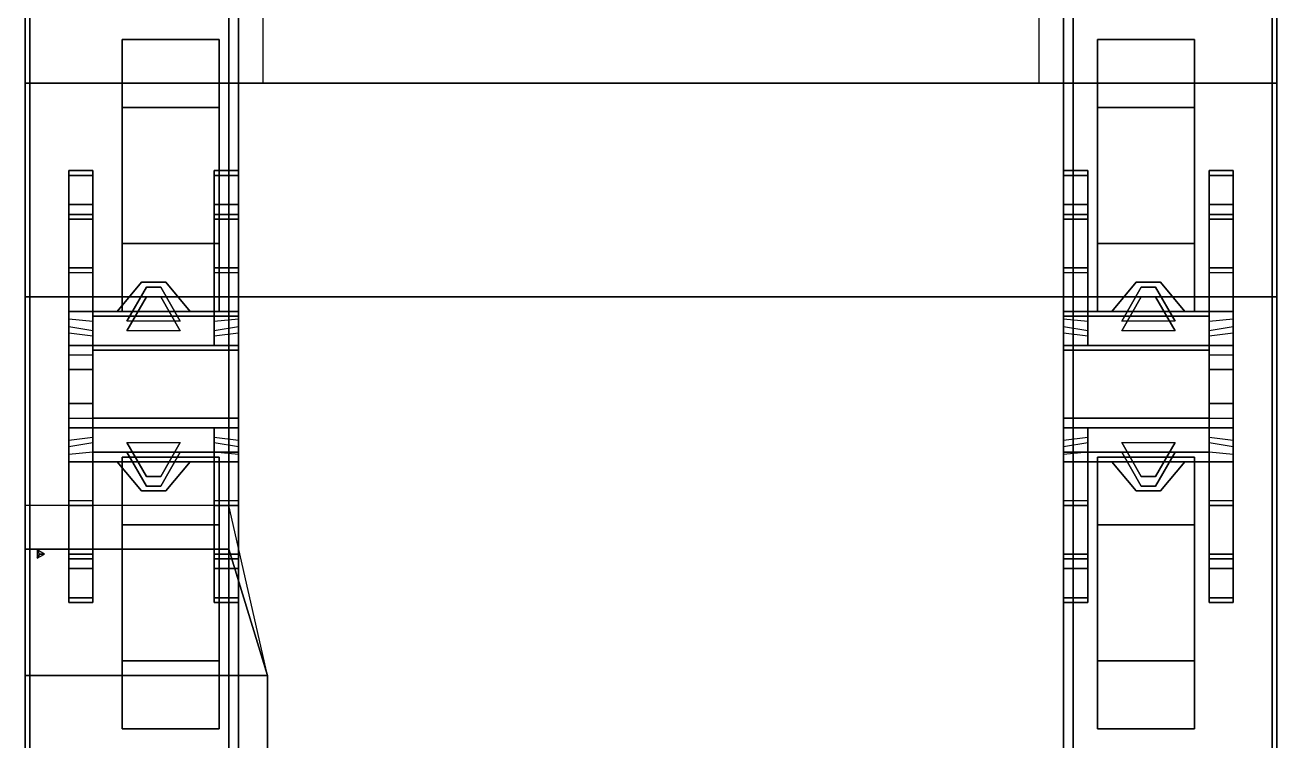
# Model space of a CAD drawing. Header units: millimetres. Extents: x -1.3 to 3, y -3.1 to 17.5.
# Drawn here: x -1.29 to 1.29, y -0.735 to 0.74 of the extents above; entities that cross this region are included whole.
import ezdxf

# ---------------------------------------------------------------- set-up
doc = ezdxf.new("R2010")
doc.units = ezdxf.units.MM
for name, color, linetype in [('suspension', 5, 'Continuous'), ('tracks', 3, 'Continuous'), ('wheels', 2, 'Continuous')]:
    doc.layers.add(name, color=color, linetype=linetype)

msp = doc.modelspace()

# ---------------------------------------------------------------- linework, layer by layer
for points in [[(-1.29, 2.84, 1.18), (-1.29, 0.62, 1.18), (-1.29, 1.7, 1.49), (-1.29, 2.75, 1.28)], [(-0.8, 2.84, 1.18), (-0.8, 0.62, 1.18), (-1.29, 0.62, 1.18), (-1.29, 2.84, 1.18)], [(1.29, 2.84, 1.18), (1.29, 0.62, 1.18), (0.8, 0.62, 1.18), (0.8, 2.84, 1.18)], [(1.29, 1.7, 1.49), (1.29, 0.62, 1.18), (1.29, 2.84, 1.18), (1.29, 2.75, 1.28)], [(-0.85, 2.38, 1.04), (-0.85, -2.75, 1.04), (-0.85, -2.75, 1.18), (-0.85, 2.17, 1.18)], [(-0.85, 2.38, 0.59), (-0.85, -2.75, 0.59), (-0.85, -2.75, 1.04), (-0.85, 2.38, 1.04)], [(-0.85, 2.06, 0.48), (-0.85, -2.3, 0.48), (-0.85, -2.75, 0.59), (-0.85, 2.38, 0.59)], [(0.85, -2.75, 1.18), (0.85, -2.75, 1.04), (0.85, 2.38, 1.04), (0.85, 2.17, 1.18)], [(0.85, -2.75, 1.04), (0.85, -2.75, 0.59), (0.85, 2.38, 0.59), (0.85, 2.38, 1.04)], [(0.85, -2.75, 0.59), (0.85, -2.3, 0.48), (0.85, 2.06, 0.48), (0.85, 2.38, 0.59)], [(0.85, 2.06, 0.48), (0.85, -2.3, 0.48), (-0.85, -2.3, 0.48), (-0.85, 2.06, 0.48)], [(-1.29, 1.7, 1.49), (-1.29, 0.62, 1.18), (-1.29, 0.62, 2.37), (-1.29, 1.26, 2.37)], [(1.29, 0.62, 2.37), (1.29, 0.62, 1.18), (1.29, 1.7, 1.49), (1.29, 1.26, 2.37)], [(-1.29, 1.26, 2.37), (-1.29, 0.62, 2.37), (1.29, 0.62, 2.37), (1.29, 1.26, 2.37)], [(-1.29, 0.62, 1.18), (-1.29, 0.18, 1.18), (-1.29, 0.18, 2.13), (-1.29, 0.62, 2.37)], [(-1.29, 0.62, 2.37), (-1.29, 0.18, 2.13), (1.29, 0.18, 2.13), (1.29, 0.62, 2.37)], [(1.29, 0.62, 1.18), (1.29, 0.18, 1.18), (-1.29, 0.18, 1.18), (-1.29, 0.62, 1.18)], [(1.29, 0.18, 2.13), (1.29, 0.18, 1.18), (1.29, 0.62, 1.18), (1.29, 0.62, 2.37)], [(-1.29, 0.18, 1.18), (-1.29, -1.04, 1.18), (-1.29, -1.04, 2.13), (-1.29, 0.18, 2.13)], [(-1.29, 0.18, 2.13), (-1.29, -1.04, 2.13), (1.29, -1.04, 2.13), (1.29, 0.18, 2.13)], [(1.29, 0.18, 1.18), (1.29, -1.04, 1.18), (-1.29, -1.04, 1.18), (-1.29, 0.18, 1.18)], [(1.29, -1.04, 2.13), (1.29, -1.04, 1.18), (1.29, 0.18, 1.18), (1.29, 0.18, 2.13)], [(-1.29, -0.25, 2.13), (-1.29, -1.04, 2.13), (-1.29, -1.04, 2.28), (-1.29, -0.34, 2.28)], [(-0.87, -0.34, 2.28), (-0.87, -0.25, 2.13), (-1.29, -0.25, 2.13), (-1.29, -0.34, 2.28)], [(-0.79, -0.6, 2.28), (-0.79, -0.6, 2.13), (-0.87, -0.25, 2.13), (-0.87, -0.34, 2.28)], [(-1.29, -0.34, 2.28), (-1.29, -0.6, 2.28), (-0.79, -0.6, 2.28), (-0.87, -0.34, 2.28)], [(-1.25, -0.35, 2.28), (-1.265, -0.3413, 2.28), (-1.26, -0.35, 2.82)], [(-1.265, -0.3413, 2.28), (-1.265, -0.3587, 2.28), (-1.26, -0.35, 2.82)], [(-1.265, -0.3587, 2.28), (-1.25, -0.35, 2.28), (-1.26, -0.35, 2.82)], [(-1.29, -0.6, 2.28), (-1.29, -1.18, 2.28), (-0.79, -1.18, 2.28), (-0.79, -0.6, 2.28)], [(-0.79, -1.04, 2.28), (-0.79, -1.04, 2.13), (-0.79, -0.6, 2.13), (-0.79, -0.6, 2.28)]]:
    msp.add_3dface(points)
at = {"layer": 'suspension'}
for points in [[(-1.2, 0.44, 0.39), (-1.2, 0.1062, 0.4784), (-1.15, 0.1, 0.48), (-1.15, 0.44, 0.39)], [(-1.2, 0.43, 0.28), (-1.2, 0.08, 0.37), (-1.2, 0.1062, 0.4784), (-1.2, 0.44, 0.39)], [(-1.15, 0.44, 0.39), (-1.15, 0.43, 0.28), (-1.2, 0.43, 0.28), (-1.2, 0.44, 0.39)], [(-1.15, 0.1, 0.48), (-1.15, 0.08, 0.37), (-1.15, 0.43, 0.28), (-1.15, 0.44, 0.39)], [(-0.9, 0.44, 0.39), (-0.9, 0.1, 0.48), (-0.85, 0.1062, 0.4784), (-0.85, 0.44, 0.39)], [(-0.85, 0.44, 0.39), (-0.85, 0.43, 0.28), (-0.9, 0.43, 0.28), (-0.9, 0.44, 0.39)], [(-0.9, 0.43, 0.28), (-0.9, 0.08, 0.37), (-0.9, 0.1, 0.48), (-0.9, 0.44, 0.39)], [(-0.85, 0.1062, 0.4784), (-0.85, 0.08, 0.37), (-0.85, 0.43, 0.28), (-0.85, 0.44, 0.39)], [(0.85, 0.44, 0.39), (0.85, 0.1062, 0.4784), (0.9, 0.1, 0.48), (0.9, 0.44, 0.39)], [(0.9, 0.44, 0.39), (0.9, 0.43, 0.28), (0.85, 0.43, 0.28), (0.85, 0.44, 0.39)], [(0.85, 0.43, 0.28), (0.85, 0.08, 0.37), (0.85, 0.1062, 0.4784), (0.85, 0.44, 0.39)], [(0.9, 0.1, 0.48), (0.9, 0.08, 0.37), (0.9, 0.43, 0.28), (0.9, 0.44, 0.39)], [(1.15, 0.44, 0.39), (1.15, 0.1, 0.48), (1.2, 0.1062, 0.4784), (1.2, 0.44, 0.39)], [(1.15, 0.43, 0.28), (1.15, 0.08, 0.37), (1.15, 0.1, 0.48), (1.15, 0.44, 0.39)], [(1.2, 0.44, 0.39), (1.2, 0.43, 0.28), (1.15, 0.43, 0.28), (1.15, 0.44, 0.39)], [(1.2, 0.1062, 0.4784), (1.2, 0.08, 0.37), (1.2, 0.43, 0.28), (1.2, 0.44, 0.39)], [(-1.15, 0.43, 0.28), (-1.15, 0.08, 0.37), (-1.2, 0.08, 0.37), (-1.2, 0.43, 0.28)], [(-0.85, 0.43, 0.28), (-0.85, 0.08, 0.37), (-0.9, 0.08, 0.37), (-0.9, 0.43, 0.28)], [(0.9, 0.43, 0.28), (0.9, 0.08, 0.37), (0.85, 0.08, 0.37), (0.85, 0.43, 0.28)], [(1.2, 0.43, 0.28), (1.2, 0.08, 0.37), (1.15, 0.08, 0.37), (1.15, 0.43, 0.28)], [(-1.15, 0.37, 0.46), (-1.15, 0.37, 0.4), (-1.2, 0.37, 0.4), (-1.2, 0.37, 0.46)], [(-1.2, 0.37, 0.4), (-1.2, 0.23, 0.44), (-1.2, 0.24, 0.5), (-1.2, 0.37, 0.46)], [(-1.2, 0.37, 0.46), (-1.2, 0.24, 0.5), (-1.15, 0.24, 0.5), (-1.15, 0.37, 0.46)], [(-1.15, 0.24, 0.5), (-1.15, 0.23, 0.44), (-1.15, 0.37, 0.4), (-1.15, 0.37, 0.46)], [(-0.9, 0.37, 0.46), (-0.9, 0.24, 0.5), (-0.85, 0.24, 0.5), (-0.85, 0.37, 0.46)], [(-0.9, 0.37, 0.4), (-0.9, 0.23, 0.44), (-0.9, 0.24, 0.5), (-0.9, 0.37, 0.46)], [(-0.85, 0.37, 0.46), (-0.85, 0.37, 0.4), (-0.9, 0.37, 0.4), (-0.9, 0.37, 0.46)], [(-0.85, 0.24, 0.5), (-0.85, 0.23, 0.44), (-0.85, 0.37, 0.4), (-0.85, 0.37, 0.46)], [(0.85, 0.37, 0.46), (0.85, 0.24, 0.5), (0.9, 0.24, 0.5), (0.9, 0.37, 0.46)], [(0.85, 0.37, 0.4), (0.85, 0.23, 0.44), (0.85, 0.24, 0.5), (0.85, 0.37, 0.46)], [(0.9, 0.37, 0.46), (0.9, 0.37, 0.4), (0.85, 0.37, 0.4), (0.85, 0.37, 0.46)], [(0.9, 0.24, 0.5), (0.9, 0.23, 0.44), (0.9, 0.37, 0.4), (0.9, 0.37, 0.46)], [(1.2, 0.37, 0.46), (1.2, 0.37, 0.4), (1.15, 0.37, 0.4), (1.15, 0.37, 0.46)], [(1.15, 0.37, 0.4), (1.15, 0.23, 0.44), (1.15, 0.24, 0.5), (1.15, 0.37, 0.46)], [(1.15, 0.37, 0.46), (1.15, 0.24, 0.5), (1.2, 0.24, 0.5), (1.2, 0.37, 0.46)], [(1.2, 0.24, 0.5), (1.2, 0.23, 0.44), (1.2, 0.37, 0.4), (1.2, 0.37, 0.46)], [(-1.2, 0.35, 0.46), (-1.2, 0.1181, 0.5277), (-1.2, 0.1349, 0.5976), (-1.2, 0.34, 0.5)], [(-1.15, 0.35, 0.46), (-1.15, 0.11, 0.53), (-1.2, 0.1181, 0.5277), (-1.2, 0.35, 0.46)], [(-1.15, 0.34, 0.5), (-1.15, 0.35, 0.46), (-1.2, 0.35, 0.46), (-1.2, 0.34, 0.5)], [(-1.2, 0.34, 0.5), (-1.2, 0.1349, 0.5976), (-1.15, 0.13, 0.6), (-1.15, 0.34, 0.5)], [(-1.15, 0.13, 0.6), (-1.15, 0.11, 0.53), (-1.15, 0.35, 0.46), (-1.15, 0.34, 0.5)], [(-0.9, 0.35, 0.46), (-0.9, 0.11, 0.53), (-0.9, 0.13, 0.6), (-0.9, 0.34, 0.5)], [(-0.85, 0.35, 0.46), (-0.85, 0.1181, 0.5277), (-0.9, 0.11, 0.53), (-0.9, 0.35, 0.46)], [(-0.85, 0.34, 0.5), (-0.85, 0.35, 0.46), (-0.9, 0.35, 0.46), (-0.9, 0.34, 0.5)], [(-0.9, 0.34, 0.5), (-0.9, 0.13, 0.6), (-0.85, 0.1349, 0.5976), (-0.85, 0.34, 0.5)], [(-0.85, 0.1349, 0.5976), (-0.85, 0.1181, 0.5277), (-0.85, 0.35, 0.46), (-0.85, 0.34, 0.5)], [(0.85, 0.35, 0.46), (0.85, 0.1181, 0.5277), (0.85, 0.1349, 0.5976), (0.85, 0.34, 0.5)], [(0.9, 0.34, 0.5), (0.9, 0.35, 0.46), (0.85, 0.35, 0.46), (0.85, 0.34, 0.5)], [(0.9, 0.35, 0.46), (0.9, 0.11, 0.53), (0.85, 0.1181, 0.5277), (0.85, 0.35, 0.46)], [(0.85, 0.34, 0.5), (0.85, 0.1349, 0.5976), (0.9, 0.13, 0.6), (0.9, 0.34, 0.5)], [(0.9, 0.13, 0.6), (0.9, 0.11, 0.53), (0.9, 0.35, 0.46), (0.9, 0.34, 0.5)], [(1.15, 0.35, 0.46), (1.15, 0.11, 0.53), (1.15, 0.13, 0.6), (1.15, 0.34, 0.5)], [(1.2, 0.34, 0.5), (1.2, 0.35, 0.46), (1.15, 0.35, 0.46), (1.15, 0.34, 0.5)], [(1.2, 0.35, 0.46), (1.2, 0.1181, 0.5277), (1.15, 0.11, 0.53), (1.15, 0.35, 0.46)], [(1.15, 0.34, 0.5), (1.15, 0.13, 0.6), (1.2, 0.1349, 0.5976), (1.2, 0.34, 0.5)], [(1.2, 0.1349, 0.5976), (1.2, 0.1181, 0.5277), (1.2, 0.35, 0.46), (1.2, 0.34, 0.5)], [(-1.2, 0.24, 0.5), (-1.2, 0.23, 0.44), (-1.15, 0.23, 0.44), (-1.15, 0.24, 0.5)], [(-0.9, 0.24, 0.5), (-0.9, 0.23, 0.44), (-0.85, 0.23, 0.44), (-0.85, 0.24, 0.5)], [(0.85, 0.24, 0.5), (0.85, 0.23, 0.44), (0.9, 0.23, 0.44), (0.9, 0.24, 0.5)], [(1.15, 0.24, 0.5), (1.15, 0.23, 0.44), (1.2, 0.23, 0.44), (1.2, 0.24, 0.5)], [(-1.05, 0.21, 0.76), (-1.1, 0.15, 0.76), (-0.95, 0.15, 0.76), (-1, 0.21, 0.76)], [(-1, 0.21, 0.67), (-0.95, 0.15, 0.67), (-1.1, 0.15, 0.67), (-1.05, 0.21, 0.67)], [(-1.05, 0.21, 0.67), (-1.1, 0.15, 0.67), (-1.1, 0.15, 0.76), (-1.05, 0.21, 0.76)], [(-1, 0.21, 0.76), (-1, 0.21, 0.67), (-1.05, 0.21, 0.67), (-1.05, 0.21, 0.76)], [(-0.95, 0.15, 0.76), (-0.95, 0.15, 0.67), (-1, 0.21, 0.67), (-1, 0.21, 0.76)], [(1, 0.21, 0.76), (0.95, 0.15, 0.76), (1.1, 0.15, 0.76), (1.05, 0.21, 0.76)], [(1.05, 0.21, 0.67), (1.1, 0.15, 0.67), (0.95, 0.15, 0.67), (1, 0.21, 0.67)], [(1, 0.21, 0.67), (0.95, 0.15, 0.67), (0.95, 0.15, 0.76), (1, 0.21, 0.76)], [(1.05, 0.21, 0.76), (1.05, 0.21, 0.67), (1, 0.21, 0.67), (1, 0.21, 0.76)], [(1.1, 0.15, 0.76), (1.1, 0.15, 0.67), (1.05, 0.21, 0.67), (1.05, 0.21, 0.76)], [(-1.01, 0.2, 0.61), (-0.97, 0.13, 0.61), (-1.08, 0.13, 0.61), (-1.04, 0.2, 0.61)], [(-1.04, 0.2, 0.61), (-1.08, 0.13, 0.61), (-1.08, 0.13, 0.67), (-1.04, 0.2, 0.67)], [(-1.01, 0.2, 0.67), (-1.01, 0.2, 0.61), (-1.04, 0.2, 0.61), (-1.04, 0.2, 0.67)], [(-0.97, 0.13, 0.67), (-0.97, 0.13, 0.61), (-1.01, 0.2, 0.61), (-1.01, 0.2, 0.67)], [(1.01, 0.2, 0.61), (0.97, 0.13, 0.61), (0.97, 0.13, 0.67), (1.01, 0.2, 0.67)], [(1.04, 0.2, 0.61), (1.08, 0.13, 0.61), (0.97, 0.13, 0.61), (1.01, 0.2, 0.61)], [(1.04, 0.2, 0.67), (1.04, 0.2, 0.61), (1.01, 0.2, 0.61), (1.01, 0.2, 0.67)], [(1.08, 0.13, 0.67), (1.08, 0.13, 0.61), (1.04, 0.2, 0.61), (1.04, 0.2, 0.67)], [(-1.01, 0.18, 0.54), (-0.97, 0.11, 0.54), (-1.08, 0.11, 0.54), (-1.04, 0.18, 0.54)], [(-1.04, 0.18, 0.54), (-1.08, 0.11, 0.54), (-1.08, 0.11, 0.61), (-1.04, 0.18, 0.61)], [(-1.01, 0.18, 0.61), (-1.01, 0.18, 0.54), (-1.04, 0.18, 0.54), (-1.04, 0.18, 0.61)], [(-0.97, 0.11, 0.61), (-0.97, 0.11, 0.54), (-1.01, 0.18, 0.54), (-1.01, 0.18, 0.61)], [(1.01, 0.18, 0.54), (0.97, 0.11, 0.54), (0.97, 0.11, 0.61), (1.01, 0.18, 0.61)], [(1.04, 0.18, 0.54), (1.08, 0.11, 0.54), (0.97, 0.11, 0.54), (1.01, 0.18, 0.54)], [(1.04, 0.18, 0.61), (1.04, 0.18, 0.54), (1.01, 0.18, 0.54), (1.01, 0.18, 0.61)], [(1.08, 0.11, 0.61), (1.08, 0.11, 0.54), (1.04, 0.18, 0.54), (1.04, 0.18, 0.61)], [(-1.2, 0.08, 0.37), (-1.2, -0.09, 0.37), (-1.2, -0.16, 0.66), (-1.2, 0.15, 0.66)], [(-0.85, 0.15, 0.66), (-0.85, 0.08, 0.37), (-1.2, 0.08, 0.37), (-1.2, 0.15, 0.66)], [(-1.2, 0.15, 0.77), (-1.2, -0.16, 0.77), (-0.85, -0.16, 0.77), (-0.85, 0.15, 0.77)], [(-1.2, 0.15, 0.66), (-1.2, -0.16, 0.66), (-1.2, -0.16, 0.77), (-1.2, 0.15, 0.77)], [(-0.85, 0.15, 0.77), (-0.85, 0.15, 0.66), (-1.2, 0.15, 0.66), (-1.2, 0.15, 0.77)], [(-0.85, -0.16, 0.66), (-0.85, -0.09, 0.37), (-0.85, 0.08, 0.37), (-0.85, 0.15, 0.66)], [(-0.85, -0.16, 0.77), (-0.85, -0.16, 0.66), (-0.85, 0.15, 0.66), (-0.85, 0.15, 0.77)], [(1.2, 0.15, 0.66), (1.2, 0.08, 0.37), (0.85, 0.08, 0.37), (0.85, 0.15, 0.66)], [(0.85, 0.08, 0.37), (0.85, -0.09, 0.37), (0.85, -0.16, 0.66), (0.85, 0.15, 0.66)], [(0.85, 0.15, 0.77), (0.85, -0.16, 0.77), (1.2, -0.16, 0.77), (1.2, 0.15, 0.77)], [(1.2, 0.15, 0.77), (1.2, 0.15, 0.66), (0.85, 0.15, 0.66), (0.85, 0.15, 0.77)], [(0.85, 0.15, 0.66), (0.85, -0.16, 0.66), (0.85, -0.16, 0.77), (0.85, 0.15, 0.77)], [(1.2, -0.16, 0.66), (1.2, -0.09, 0.37), (1.2, 0.08, 0.37), (1.2, 0.15, 0.66)], [(1.2, -0.16, 0.77), (1.2, -0.16, 0.66), (1.2, 0.15, 0.66), (1.2, 0.15, 0.77)], [(-0.85, 0.08, 0.37), (-0.85, -0.09, 0.37), (-1.2, -0.09, 0.37), (-1.2, 0.08, 0.37)], [(1.2, 0.08, 0.37), (1.2, -0.09, 0.37), (0.85, -0.09, 0.37), (0.85, 0.08, 0.37)], [(-1.2, 0.06, 0.77), (-1.2, -0.07, 0.77), (-1.2, -0.04, 0.93), (-1.2, 0.03, 0.93)], [(-1.15, 0.03, 0.93), (-1.15, 0.06, 0.77), (-1.2, 0.06, 0.77), (-1.2, 0.03, 0.93)], [(-1.15, -0.04, 0.93), (-1.15, -0.07, 0.77), (-1.15, 0.06, 0.77), (-1.15, 0.03, 0.93)], [(1.15, 0.06, 0.77), (1.15, -0.07, 0.77), (1.15, -0.04, 0.93), (1.15, 0.03, 0.93)], [(1.2, 0.03, 0.93), (1.2, 0.06, 0.77), (1.15, 0.06, 0.77), (1.15, 0.03, 0.93)], [(1.2, -0.04, 0.93), (1.2, -0.07, 0.77), (1.2, 0.06, 0.77), (1.2, 0.03, 0.93)], [(-1.2, 0.03, 0.93), (-1.2, -0.04, 0.93), (-1.15, -0.04, 0.93), (-1.15, 0.03, 0.93)], [(1.15, 0.03, 0.93), (1.15, -0.04, 0.93), (1.2, -0.04, 0.93), (1.2, 0.03, 0.93)], [(-1.2, -0.04, 0.93), (-1.2, -0.07, 0.77), (-1.15, -0.07, 0.77), (-1.15, -0.04, 0.93)], [(1.15, -0.04, 0.93), (1.15, -0.07, 0.77), (1.2, -0.07, 0.77), (1.2, -0.04, 0.93)], [(-1.2, -0.16, 0.66), (-1.2, -0.09, 0.37), (-0.85, -0.09, 0.37), (-0.85, -0.16, 0.66)], [(-1.2, -0.1162, 0.4784), (-1.2, -0.09, 0.37), (-1.2, -0.44, 0.28), (-1.2, -0.45, 0.39)], [(-1.2, -0.44, 0.28), (-1.2, -0.09, 0.37), (-1.15, -0.09, 0.37), (-1.15, -0.44, 0.28)], [(-1.15, -0.44, 0.28), (-1.15, -0.09, 0.37), (-1.15, -0.11, 0.48), (-1.15, -0.45, 0.39)], [(-0.9, -0.44, 0.28), (-0.9, -0.09, 0.37), (-0.85, -0.09, 0.37), (-0.85, -0.44, 0.28)], [(-0.9, -0.11, 0.48), (-0.9, -0.09, 0.37), (-0.9, -0.44, 0.28), (-0.9, -0.45, 0.39)], [(-0.85, -0.44, 0.28), (-0.85, -0.09, 0.37), (-0.85, -0.1162, 0.4784), (-0.85, -0.45, 0.39)], [(0.85, -0.16, 0.66), (0.85, -0.09, 0.37), (1.2, -0.09, 0.37), (1.2, -0.16, 0.66)], [(0.85, -0.44, 0.28), (0.85, -0.09, 0.37), (0.9, -0.09, 0.37), (0.9, -0.44, 0.28)], [(0.85, -0.1162, 0.4784), (0.85, -0.09, 0.37), (0.85, -0.44, 0.28), (0.85, -0.45, 0.39)], [(0.9, -0.44, 0.28), (0.9, -0.09, 0.37), (0.9, -0.11, 0.48), (0.9, -0.45, 0.39)], [(1.15, -0.11, 0.48), (1.15, -0.09, 0.37), (1.15, -0.44, 0.28), (1.15, -0.45, 0.39)], [(1.15, -0.44, 0.28), (1.15, -0.09, 0.37), (1.2, -0.09, 0.37), (1.2, -0.44, 0.28)], [(1.2, -0.44, 0.28), (1.2, -0.09, 0.37), (1.2, -0.1162, 0.4784), (1.2, -0.45, 0.39)], [(-1.15, -0.45, 0.39), (-1.15, -0.11, 0.48), (-1.2, -0.1162, 0.4784), (-1.2, -0.45, 0.39)], [(-1.2, -0.36, 0.46), (-1.2, -0.1281, 0.5277), (-1.15, -0.12, 0.53), (-1.15, -0.36, 0.46)], [(-1.2, -0.1449, 0.5976), (-1.2, -0.1281, 0.5277), (-1.2, -0.36, 0.46), (-1.2, -0.35, 0.5)], [(-1.15, -0.36, 0.46), (-1.15, -0.12, 0.53), (-1.15, -0.14, 0.6), (-1.15, -0.35, 0.5)], [(-1.04, -0.19, 0.54), (-1.08, -0.12, 0.54), (-0.97, -0.12, 0.54), (-1.01, -0.19, 0.54)], [(-1.08, -0.12, 0.61), (-1.08, -0.12, 0.54), (-1.04, -0.19, 0.54), (-1.04, -0.19, 0.61)], [(-1.01, -0.19, 0.54), (-0.97, -0.12, 0.54), (-0.97, -0.12, 0.61), (-1.01, -0.19, 0.61)], [(-0.85, -0.45, 0.39), (-0.85, -0.1162, 0.4784), (-0.9, -0.11, 0.48), (-0.9, -0.45, 0.39)], [(-0.9, -0.14, 0.6), (-0.9, -0.12, 0.53), (-0.9, -0.36, 0.46), (-0.9, -0.35, 0.5)], [(-0.9, -0.36, 0.46), (-0.9, -0.12, 0.53), (-0.85, -0.1281, 0.5277), (-0.85, -0.36, 0.46)], [(-0.85, -0.36, 0.46), (-0.85, -0.1281, 0.5277), (-0.85, -0.1449, 0.5976), (-0.85, -0.35, 0.5)], [(0.9, -0.45, 0.39), (0.9, -0.11, 0.48), (0.85, -0.1162, 0.4784), (0.85, -0.45, 0.39)], [(0.85, -0.36, 0.46), (0.85, -0.1281, 0.5277), (0.9, -0.12, 0.53), (0.9, -0.36, 0.46)], [(0.85, -0.1449, 0.5976), (0.85, -0.1281, 0.5277), (0.85, -0.36, 0.46), (0.85, -0.35, 0.5)], [(0.9, -0.36, 0.46), (0.9, -0.12, 0.53), (0.9, -0.14, 0.6), (0.9, -0.35, 0.5)], [(0.97, -0.12, 0.61), (0.97, -0.12, 0.54), (1.01, -0.19, 0.54), (1.01, -0.19, 0.61)], [(1.01, -0.19, 0.54), (0.97, -0.12, 0.54), (1.08, -0.12, 0.54), (1.04, -0.19, 0.54)], [(1.04, -0.19, 0.54), (1.08, -0.12, 0.54), (1.08, -0.12, 0.61), (1.04, -0.19, 0.61)], [(1.2, -0.45, 0.39), (1.2, -0.1162, 0.4784), (1.15, -0.11, 0.48), (1.15, -0.45, 0.39)], [(1.15, -0.14, 0.6), (1.15, -0.12, 0.53), (1.15, -0.36, 0.46), (1.15, -0.35, 0.5)], [(1.15, -0.36, 0.46), (1.15, -0.12, 0.53), (1.2, -0.1281, 0.5277), (1.2, -0.36, 0.46)], [(1.2, -0.36, 0.46), (1.2, -0.1281, 0.5277), (1.2, -0.1449, 0.5976), (1.2, -0.35, 0.5)], [(-1.15, -0.35, 0.5), (-1.15, -0.14, 0.6), (-1.2, -0.1449, 0.5976), (-1.2, -0.35, 0.5)], [(-1.04, -0.21, 0.61), (-1.08, -0.14, 0.61), (-0.97, -0.14, 0.61), (-1.01, -0.21, 0.61)], [(-1.08, -0.14, 0.67), (-1.08, -0.14, 0.61), (-1.04, -0.21, 0.61), (-1.04, -0.21, 0.67)], [(-1.01, -0.21, 0.61), (-0.97, -0.14, 0.61), (-0.97, -0.14, 0.67), (-1.01, -0.21, 0.67)], [(-0.85, -0.35, 0.5), (-0.85, -0.1449, 0.5976), (-0.9, -0.14, 0.6), (-0.9, -0.35, 0.5)], [(0.9, -0.35, 0.5), (0.9, -0.14, 0.6), (0.85, -0.1449, 0.5976), (0.85, -0.35, 0.5)], [(0.97, -0.14, 0.67), (0.97, -0.14, 0.61), (1.01, -0.21, 0.61), (1.01, -0.21, 0.67)], [(1.01, -0.21, 0.61), (0.97, -0.14, 0.61), (1.08, -0.14, 0.61), (1.04, -0.21, 0.61)], [(1.04, -0.21, 0.61), (1.08, -0.14, 0.61), (1.08, -0.14, 0.67), (1.04, -0.21, 0.67)], [(1.2, -0.35, 0.5), (1.2, -0.1449, 0.5976), (1.15, -0.14, 0.6), (1.15, -0.35, 0.5)], [(-1.2, -0.16, 0.77), (-1.2, -0.16, 0.66), (-0.85, -0.16, 0.66), (-0.85, -0.16, 0.77)], [(-1, -0.22, 0.76), (-0.95, -0.16, 0.76), (-1.1, -0.16, 0.76), (-1.05, -0.22, 0.76)], [(-1.05, -0.22, 0.67), (-1.1, -0.16, 0.67), (-0.95, -0.16, 0.67), (-1, -0.22, 0.67)], [(-1.1, -0.16, 0.76), (-1.1, -0.16, 0.67), (-1.05, -0.22, 0.67), (-1.05, -0.22, 0.76)], [(-1, -0.22, 0.67), (-0.95, -0.16, 0.67), (-0.95, -0.16, 0.76), (-1, -0.22, 0.76)], [(0.85, -0.16, 0.77), (0.85, -0.16, 0.66), (1.2, -0.16, 0.66), (1.2, -0.16, 0.77)], [(1.05, -0.22, 0.76), (1.1, -0.16, 0.76), (0.95, -0.16, 0.76), (1, -0.22, 0.76)], [(1, -0.22, 0.67), (0.95, -0.16, 0.67), (1.1, -0.16, 0.67), (1.05, -0.22, 0.67)], [(0.95, -0.16, 0.76), (0.95, -0.16, 0.67), (1, -0.22, 0.67), (1, -0.22, 0.76)], [(1.05, -0.22, 0.67), (1.1, -0.16, 0.67), (1.1, -0.16, 0.76), (1.05, -0.22, 0.76)], [(-1.04, -0.19, 0.61), (-1.04, -0.19, 0.54), (-1.01, -0.19, 0.54), (-1.01, -0.19, 0.61)], [(1.01, -0.19, 0.61), (1.01, -0.19, 0.54), (1.04, -0.19, 0.54), (1.04, -0.19, 0.61)], [(-1.05, -0.22, 0.76), (-1.05, -0.22, 0.67), (-1, -0.22, 0.67), (-1, -0.22, 0.76)], [(-1.04, -0.21, 0.67), (-1.04, -0.21, 0.61), (-1.01, -0.21, 0.61), (-1.01, -0.21, 0.67)], [(1, -0.22, 0.76), (1, -0.22, 0.67), (1.05, -0.22, 0.67), (1.05, -0.22, 0.76)], [(1.01, -0.21, 0.67), (1.01, -0.21, 0.61), (1.04, -0.21, 0.61), (1.04, -0.21, 0.67)], [(-1.15, -0.25, 0.5), (-1.15, -0.24, 0.44), (-1.2, -0.24, 0.44), (-1.2, -0.25, 0.5)], [(-1.2, -0.25, 0.5), (-1.2, -0.24, 0.44), (-1.2, -0.38, 0.4), (-1.2, -0.38, 0.46)], [(-1.15, -0.38, 0.46), (-1.15, -0.25, 0.5), (-1.2, -0.25, 0.5), (-1.2, -0.38, 0.46)], [(-1.15, -0.38, 0.4), (-1.15, -0.24, 0.44), (-1.15, -0.25, 0.5), (-1.15, -0.38, 0.46)], [(-0.85, -0.25, 0.5), (-0.85, -0.24, 0.44), (-0.9, -0.24, 0.44), (-0.9, -0.25, 0.5)], [(-0.9, -0.25, 0.5), (-0.9, -0.24, 0.44), (-0.9, -0.38, 0.4), (-0.9, -0.38, 0.46)], [(-0.85, -0.38, 0.46), (-0.85, -0.25, 0.5), (-0.9, -0.25, 0.5), (-0.9, -0.38, 0.46)], [(-0.85, -0.38, 0.4), (-0.85, -0.24, 0.44), (-0.85, -0.25, 0.5), (-0.85, -0.38, 0.46)], [(0.85, -0.25, 0.5), (0.85, -0.24, 0.44), (0.85, -0.38, 0.4), (0.85, -0.38, 0.46)], [(0.9, -0.25, 0.5), (0.9, -0.24, 0.44), (0.85, -0.24, 0.44), (0.85, -0.25, 0.5)], [(0.9, -0.38, 0.46), (0.9, -0.25, 0.5), (0.85, -0.25, 0.5), (0.85, -0.38, 0.46)], [(0.9, -0.38, 0.4), (0.9, -0.24, 0.44), (0.9, -0.25, 0.5), (0.9, -0.38, 0.46)], [(1.15, -0.25, 0.5), (1.15, -0.24, 0.44), (1.15, -0.38, 0.4), (1.15, -0.38, 0.46)], [(1.2, -0.25, 0.5), (1.2, -0.24, 0.44), (1.15, -0.24, 0.44), (1.15, -0.25, 0.5)], [(1.2, -0.38, 0.46), (1.2, -0.25, 0.5), (1.15, -0.25, 0.5), (1.15, -0.38, 0.46)], [(1.2, -0.38, 0.4), (1.2, -0.24, 0.44), (1.2, -0.25, 0.5), (1.2, -0.38, 0.46)], [(-1.2, -0.35, 0.5), (-1.2, -0.36, 0.46), (-1.15, -0.36, 0.46), (-1.15, -0.35, 0.5)], [(-0.9, -0.35, 0.5), (-0.9, -0.36, 0.46), (-0.85, -0.36, 0.46), (-0.85, -0.35, 0.5)], [(0.85, -0.35, 0.5), (0.85, -0.36, 0.46), (0.9, -0.36, 0.46), (0.9, -0.35, 0.5)], [(1.15, -0.35, 0.5), (1.15, -0.36, 0.46), (1.2, -0.36, 0.46), (1.2, -0.35, 0.5)], [(-1.2, -0.38, 0.46), (-1.2, -0.38, 0.4), (-1.15, -0.38, 0.4), (-1.15, -0.38, 0.46)], [(-0.9, -0.38, 0.46), (-0.9, -0.38, 0.4), (-0.85, -0.38, 0.4), (-0.85, -0.38, 0.46)], [(0.85, -0.38, 0.46), (0.85, -0.38, 0.4), (0.9, -0.38, 0.4), (0.9, -0.38, 0.46)], [(1.15, -0.38, 0.46), (1.15, -0.38, 0.4), (1.2, -0.38, 0.4), (1.2, -0.38, 0.46)], [(-1.2, -0.45, 0.39), (-1.2, -0.44, 0.28), (-1.15, -0.44, 0.28), (-1.15, -0.45, 0.39)], [(-0.9, -0.45, 0.39), (-0.9, -0.44, 0.28), (-0.85, -0.44, 0.28), (-0.85, -0.45, 0.39)], [(0.85, -0.45, 0.39), (0.85, -0.44, 0.28), (0.9, -0.44, 0.28), (0.9, -0.45, 0.39)], [(1.15, -0.45, 0.39), (1.15, -0.44, 0.28), (1.2, -0.44, 0.28), (1.2, -0.45, 0.39)]]:
    msp.add_3dface(points, dxfattribs=at)
at = {"layer": 'tracks'}
for points in [[(-0.87, -2.66, 1.1), (-0.87, 2.42, 1.1), (-1.28, 2.42, 1.1), (-1.28, -2.66, 1.1)], [(-0.87, 2.42, 1.1), (-0.87, -2.66, 1.1), (-1.28, -2.66, 1.1), (-1.28, 2.42, 1.1)], [(1.28, -2.66, 1.1), (1.28, 2.42, 1.1), (0.87, 2.42, 1.1), (0.87, -2.66, 1.1)], [(1.28, 2.42, 1.1), (1.28, -2.66, 1.1), (0.87, -2.66, 1.1), (0.87, 2.42, 1.1)], [(-0.87, -1.99), (-0.87, 2.01), (-1.28, 2.01), (-1.28, -1.99)], [(-0.87, 2.01), (-0.87, -1.99), (-1.28, -1.99), (-1.28, 2.01)], [(1.28, -1.99), (1.28, 2.01), (0.87, 2.01), (0.87, -1.99)], [(1.28, 2.01), (1.28, -1.99), (0.87, -1.99), (0.87, 2.01)]]:
    msp.add_3dface(points, dxfattribs=at)
at = {"layer": 'wheels'}
for points in [[(-1.09, 0.29, 0.5725), (-1.09, 0.57, 0.5725), (-1.09, 0.71, 0.33), (-1.09, 0.15, 0.33)], [(-0.89, 0.57, 0.5725), (-0.89, 0.71, 0.33), (-1.09, 0.71, 0.33), (-1.09, 0.57, 0.5725)], [(-1.09, 0.15, 0.33), (-1.09, 0.71, 0.33), (-1.09, 0.57, 0.0875), (-1.09, 0.29, 0.0875)], [(-0.89, 0.71, 0.33), (-0.89, 0.57, 0.0875), (-1.09, 0.57, 0.0875), (-1.09, 0.71, 0.33)], [(-0.89, 0.15, 0.33), (-0.89, 0.71, 0.33), (-0.89, 0.57, 0.5725), (-0.89, 0.29, 0.5725)], [(-0.89, 0.29, 0.0875), (-0.89, 0.57, 0.0875), (-0.89, 0.71, 0.33), (-0.89, 0.15, 0.33)], [(0.92, 0.29, 0.5725), (0.92, 0.57, 0.5725), (0.92, 0.71, 0.33), (0.92, 0.15, 0.33)], [(1.12, 0.57, 0.5725), (1.12, 0.71, 0.33), (0.92, 0.71, 0.33), (0.92, 0.57, 0.5725)], [(1.12, 0.71, 0.33), (1.12, 0.57, 0.0875), (0.92, 0.57, 0.0875), (0.92, 0.71, 0.33)], [(0.92, 0.15, 0.33), (0.92, 0.71, 0.33), (0.92, 0.57, 0.0875), (0.92, 0.29, 0.0875)], [(1.12, 0.15, 0.33), (1.12, 0.71, 0.33), (1.12, 0.57, 0.5725), (1.12, 0.29, 0.5725)], [(1.12, 0.29, 0.0875), (1.12, 0.57, 0.0875), (1.12, 0.71, 0.33), (1.12, 0.15, 0.33)], [(-0.89, 0.57, 0.0875), (-0.89, 0.29, 0.0875), (-1.09, 0.29, 0.0875), (-1.09, 0.57, 0.0875)], [(-0.89, 0.29, 0.5725), (-0.89, 0.57, 0.5725), (-1.09, 0.57, 0.5725), (-1.09, 0.29, 0.5725)], [(1.12, 0.57, 0.0875), (1.12, 0.29, 0.0875), (0.92, 0.29, 0.0875), (0.92, 0.57, 0.0875)], [(1.12, 0.29, 0.5725), (1.12, 0.57, 0.5725), (0.92, 0.57, 0.5725), (0.92, 0.29, 0.5725)], [(-0.89, 0.15, 0.33), (-0.89, 0.29, 0.5725), (-1.09, 0.29, 0.5725), (-1.09, 0.15, 0.33)], [(-0.89, 0.29, 0.0875), (-0.89, 0.15, 0.33), (-1.09, 0.15, 0.33), (-1.09, 0.29, 0.0875)], [(1.12, 0.15, 0.33), (1.12, 0.29, 0.5725), (0.92, 0.29, 0.5725), (0.92, 0.15, 0.33)], [(1.12, 0.29, 0.0875), (1.12, 0.15, 0.33), (0.92, 0.15, 0.33), (0.92, 0.29, 0.0875)], [(-1.15, -0.14, 0.91), (-1.15, 0.14, 0.91), (-1.15, 0.07, 0.7888), (-1.15, -0.07, 0.7888)], [(-0.85, 0.14, 0.91), (-0.85, 0.07, 0.7888), (-1.15, 0.07, 0.7888), (-1.15, 0.14, 0.91)], [(-1.15, -0.07, 1.0312), (-1.15, 0.07, 1.0312), (-1.15, 0.14, 0.91), (-1.15, -0.14, 0.91)], [(-0.85, 0.07, 1.0312), (-0.85, 0.14, 0.91), (-1.15, 0.14, 0.91), (-1.15, 0.07, 1.0312)], [(0.85, 0.07, 0.7888), (0.85, 0.14, 0.91), (1.15, 0.14, 0.91), (1.15, 0.07, 0.7888)], [(0.85, 0.14, 0.91), (0.85, 0.07, 1.0312), (1.15, 0.07, 1.0312), (1.15, 0.14, 0.91)], [(1.15, 0.14, 0.91), (1.15, -0.14, 0.91), (1.15, -0.07, 0.7888), (1.15, 0.07, 0.7888)], [(1.15, 0.07, 1.0312), (1.15, -0.07, 1.0312), (1.15, -0.14, 0.91), (1.15, 0.14, 0.91)], [(-0.85, 0.07, 0.7888), (-0.85, -0.07, 0.7888), (-1.15, -0.07, 0.7888), (-1.15, 0.07, 0.7888)], [(-0.85, -0.07, 1.0312), (-0.85, 0.07, 1.0312), (-1.15, 0.07, 1.0312), (-1.15, -0.07, 1.0312)], [(0.85, -0.07, 0.7888), (0.85, 0.07, 0.7888), (1.15, 0.07, 0.7888), (1.15, -0.07, 0.7888)], [(0.85, 0.07, 1.0312), (0.85, -0.07, 1.0312), (1.15, -0.07, 1.0312), (1.15, 0.07, 1.0312)], [(-0.85, -0.07, 0.7888), (-0.85, -0.14, 0.91), (-1.15, -0.14, 0.91), (-1.15, -0.07, 0.7888)], [(-0.85, -0.14, 0.91), (-0.85, -0.07, 1.0312), (-1.15, -0.07, 1.0312), (-1.15, -0.14, 0.91)], [(0.85, -0.14, 0.91), (0.85, -0.07, 0.7888), (1.15, -0.07, 0.7888), (1.15, -0.14, 0.91)], [(0.85, -0.07, 1.0312), (0.85, -0.14, 0.91), (1.15, -0.14, 0.91), (1.15, -0.07, 1.0312)], [(-0.89, -0.29, 0.5725), (-0.89, -0.15, 0.33), (-1.09, -0.15, 0.33), (-1.09, -0.29, 0.5725)], [(-1.09, -0.57, 0.5725), (-1.09, -0.29, 0.5725), (-1.09, -0.15, 0.33), (-1.09, -0.71, 0.33)], [(-0.89, -0.15, 0.33), (-0.89, -0.29, 0.0875), (-1.09, -0.29, 0.0875), (-1.09, -0.15, 0.33)], [(-1.09, -0.71, 0.33), (-1.09, -0.15, 0.33), (-1.09, -0.29, 0.0875), (-1.09, -0.57, 0.0875)], [(-0.89, -0.71, 0.33), (-0.89, -0.15, 0.33), (-0.89, -0.29, 0.5725), (-0.89, -0.57, 0.5725)], [(-0.89, -0.57, 0.0875), (-0.89, -0.29, 0.0875), (-0.89, -0.15, 0.33), (-0.89, -0.71, 0.33)], [(1.12, -0.29, 0.5725), (1.12, -0.15, 0.33), (0.92, -0.15, 0.33), (0.92, -0.29, 0.5725)], [(0.92, -0.57, 0.5725), (0.92, -0.29, 0.5725), (0.92, -0.15, 0.33), (0.92, -0.71, 0.33)], [(0.92, -0.71, 0.33), (0.92, -0.15, 0.33), (0.92, -0.29, 0.0875), (0.92, -0.57, 0.0875)], [(1.12, -0.15, 0.33), (1.12, -0.29, 0.0875), (0.92, -0.29, 0.0875), (0.92, -0.15, 0.33)], [(1.12, -0.71, 0.33), (1.12, -0.15, 0.33), (1.12, -0.29, 0.5725), (1.12, -0.57, 0.5725)], [(1.12, -0.57, 0.0875), (1.12, -0.29, 0.0875), (1.12, -0.15, 0.33), (1.12, -0.71, 0.33)], [(-0.89, -0.29, 0.0875), (-0.89, -0.57, 0.0875), (-1.09, -0.57, 0.0875), (-1.09, -0.29, 0.0875)], [(-0.89, -0.57, 0.5725), (-0.89, -0.29, 0.5725), (-1.09, -0.29, 0.5725), (-1.09, -0.57, 0.5725)], [(1.12, -0.29, 0.0875), (1.12, -0.57, 0.0875), (0.92, -0.57, 0.0875), (0.92, -0.29, 0.0875)], [(1.12, -0.57, 0.5725), (1.12, -0.29, 0.5725), (0.92, -0.29, 0.5725), (0.92, -0.57, 0.5725)], [(-0.89, -0.71, 0.33), (-0.89, -0.57, 0.5725), (-1.09, -0.57, 0.5725), (-1.09, -0.71, 0.33)], [(-0.89, -0.57, 0.0875), (-0.89, -0.71, 0.33), (-1.09, -0.71, 0.33), (-1.09, -0.57, 0.0875)], [(1.12, -0.71, 0.33), (1.12, -0.57, 0.5725), (0.92, -0.57, 0.5725), (0.92, -0.71, 0.33)], [(1.12, -0.57, 0.0875), (1.12, -0.71, 0.33), (0.92, -0.71, 0.33), (0.92, -0.57, 0.0875)]]:
    msp.add_3dface(points, dxfattribs=at)

doc.saveas('drawing.dxf')
